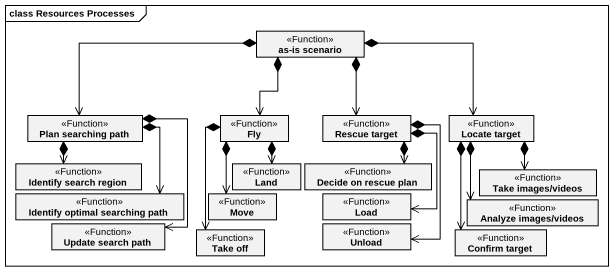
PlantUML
@startuml
mainframe class Resources Processes
hide circle
hide empty members
class "as-is scenario" as as_is_scenario <<Function>>
class "Plan searching path" as Plan_searching_path <<Function>>
class Fly <<Function>>
class "Rescue target" as Rescue_target <<Function>>
class "Locate target" as Locate_target <<Function>>
class "Identify search region" as Identify_search_region <<Function>>
class Land <<Function>>
class "Decide on rescue plan" as Decide_on_rescue_plan <<Function>>
class "Take images/videos" as Take_images_videos <<Function>>
class "Identify optimal searching path" as Identify_optimal_searching <<Function>>
class Move <<Function>>
class Load <<Function>>
class "Analyze images/videos" as Analyze_images_videos <<Function>>
class "Update search path" as Update_search_path <<Function>>
class "Take off" as Take_off <<Function>>
class Unload <<Function>>
class "Confirm target" as Confirm_target <<Function>>
as_is_scenario *-left-> Plan_searching_path
as_is_scenario *--> Fly
as_is_scenario *--> Rescue_target
as_is_scenario *-right-> Locate_target
Plan_searching_path *--> Identify_search_region
Plan_searching_path *--> Identify_optimal_searching
Plan_searching_path *--> Update_search_path
Fly *--> Land
Fly *--> Move
Fly *--> Take_off
Rescue_target *--> Decide_on_rescue_plan
Rescue_target *--> Load
Rescue_target *--> Unload
Locate_target *--> Take_images_videos
Locate_target *--> Analyze_images_videos
Locate_target *--> Confirm_target
@enduml
